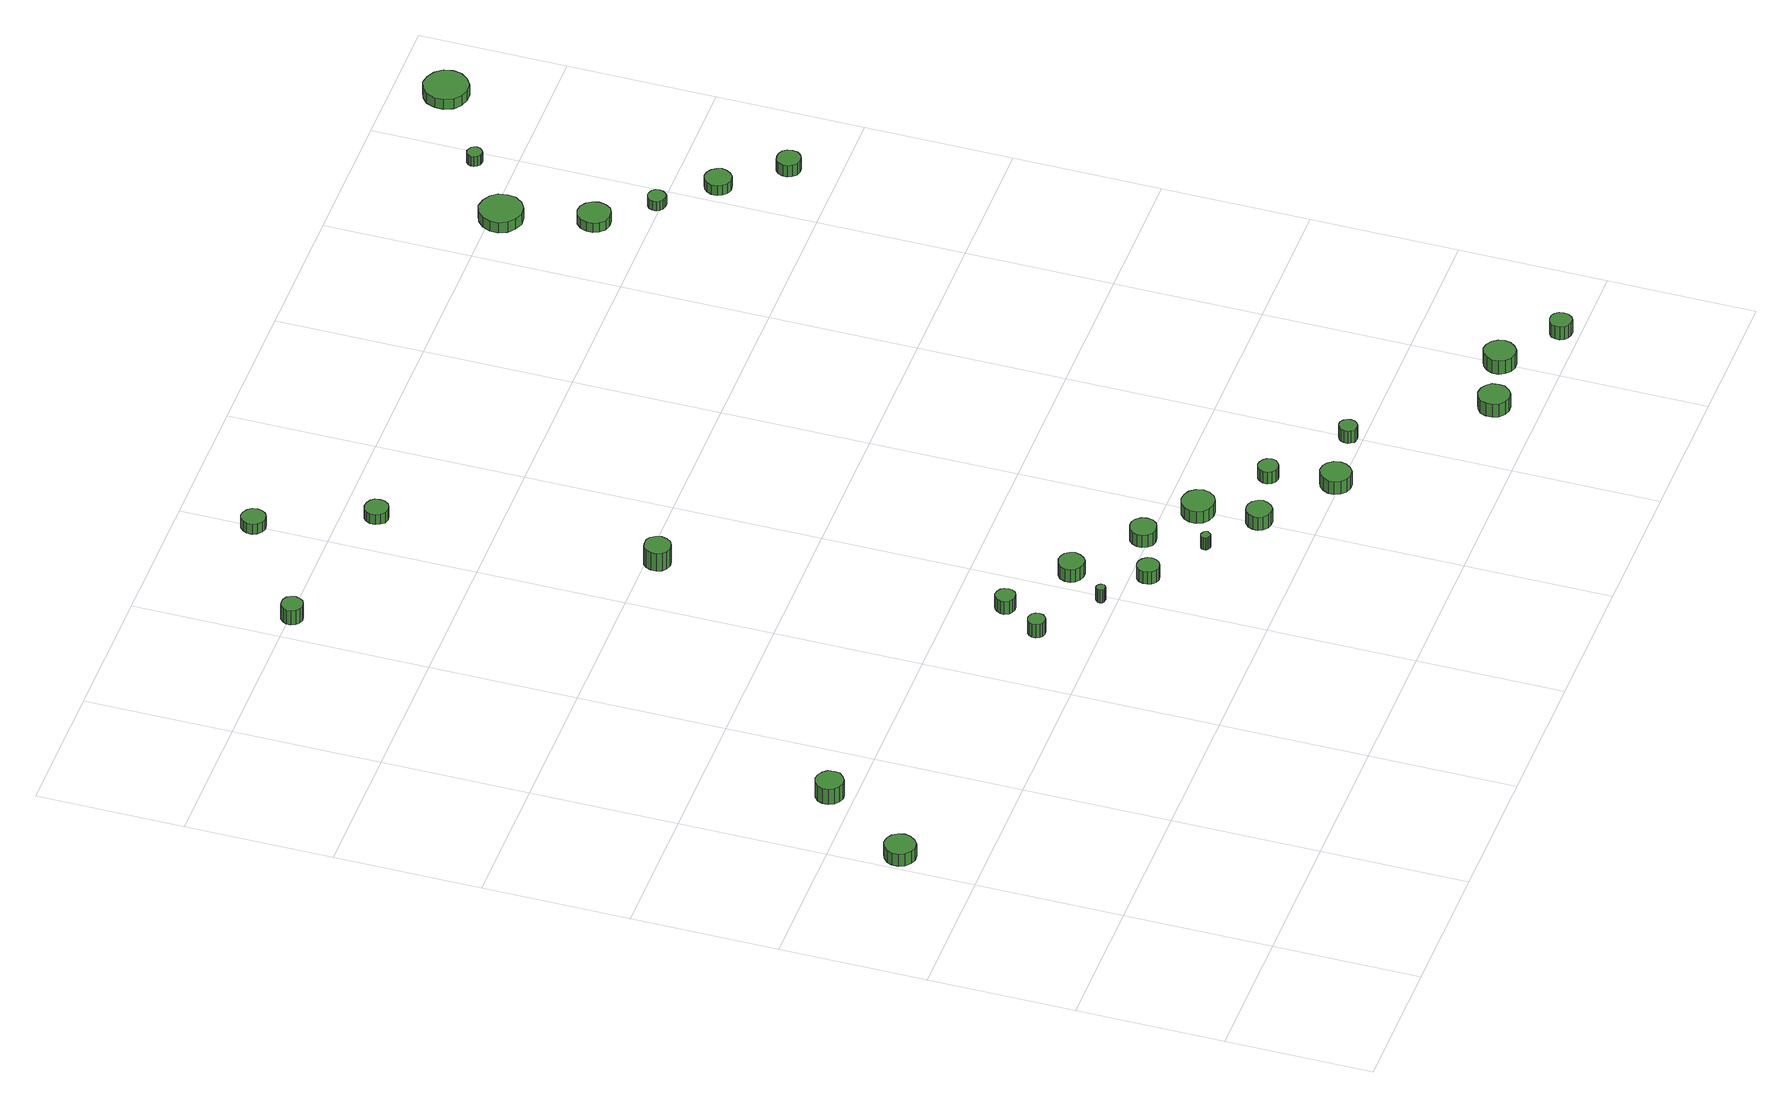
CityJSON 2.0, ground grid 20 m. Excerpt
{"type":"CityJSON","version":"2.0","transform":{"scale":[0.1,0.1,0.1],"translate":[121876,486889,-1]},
"CityObjects":{
"tree1":{"type":"SolitaryVegetationObject","attributes":{"function":"something"},"geometry":[{"type":"MultiSurface","lod":"1","boundaries":[[[0,1,2,3,4,5,6,7,8,9,10,11,12,13,14]],[[15,16,17,18,19,20,21,22,23,24,25,26,27,28,29]],[[0,29,28,1]],[[1,28,27,2]],[[2,27,26,3]],[[3,26,25,4]],[[4,25,24,5]],[[5,24,23,6]],[[6,23,22,7]],[[7,22,21,8]],[[8,21,20,9]],[[9,20,19,10]],[[10,19,18,11]],[[11,18,17,12]],[[12,17,16,13]],[[13,16,15,14]],[[14,15,29,0]]]}]},
"tree2":{"type":"SolitaryVegetationObject","attributes":{"function":"something"},"geometry":[{"type":"MultiSurface","lod":"1","boundaries":[[[30,31,32,33,34,35,36,37,38,39,40,41,42,43,44]],[[45,46,47,48,49,50,51,52,53,54,55,56,57,58,59]],[[30,59,58,31]],[[31,58,57,32]],[[32,57,56,33]],[[33,56,55,34]],[[34,55,54,35]],[[35,54,53,36]],[[36,53,52,37]],[[37,52,51,38]],[[38,51,50,39]],[[39,50,49,40]],[[40,49,48,41]],[[41,48,47,42]],[[42,47,46,43]],[[43,46,45,44]],[[44,45,59,30]]]}]},
"tree3":{"type":"SolitaryVegetationObject","attributes":{"function":"something"},"geometry":[{"type":"MultiSurface","lod":"1","boundaries":[[[60,61,62,63,64,65,66,67,68,69,70,71,72,73,74]],[[75,76,77,78,79,80,81,82,83,84,85,86,87,88,89]],[[60,89,88,61]],[[61,88,87,62]],[[62,87,86,63]],[[63,86,85,64]],[[64,85,84,65]],[[65,84,83,66]],[[66,83,82,67]],[[67,82,81,68]],[[68,81,80,69]],[[69,80,79,70]],[[70,79,78,71]],[[71,78,77,72]],[[72,77,76,73]],[[73,76,75,74]],[[74,75,89,60]]]}]},
"tree4":{"type":"SolitaryVegetationObject","attributes":{"function":"something"},"geometry":[{"type":"MultiSurface","lod":"1","boundaries":[[[90,91,92,93,94,95,96,97,98,99,100,101,102,103,104]],[[105,106,107,108,109,110,111,112,113,114,115,116,117,118,119]],[[90,119,118,91]],[[91,118,117,92]],[[92,117,116,93]],[[93,116,115,94]],[[94,115,114,95]],[[95,114,113,96]],[[96,113,112,97]],[[97,112,111,98]],[[98,111,110,99]],[[99,110,109,100]],[[100,109,108,101]],[[101,108,107,102]],[[102,107,106,103]],[[103,106,105,104]],[[104,105,119,90]]]}]},
"tree5":{"type":"SolitaryVegetationObject","attributes":{"function":"something"},"geometry":[{"type":"MultiSurface","lod":"1","boundaries":[[[120,121,122,123,124,125,126,127,128,129,130,131,132,133,134]],[[135,136,137,138,139,140,141,142,143,144,145,146,147,148,149]],[[120,149,148,121]],[[121,148,147,122]],[[122,147,146,123]],[[123,146,145,124]],[[124,145,144,125]],[[125,144,143,126]],[[126,143,142,127]],[[127,142,141,128]],[[128,141,140,129]],[[129,140,139,130]],[[130,139,138,131]],[[131,138,137,132]],[[132,137,136,133]],[[133,136,135,134]],[[134,135,149,120]]]}]},
"tree6":{"type":"SolitaryVegetationObject","attributes":{"function":"something"},"geometry":[{"type":"MultiSurface","lod":"1","boundaries":[[[150,151,152,153,154,155,156,157,158,159,160,161,162,163,164]],[[165,166,167,168,169,170,171,172,173,174,175,176,177,178,179]],[[150,179,178,151]],[[151,178,177,152]],[[152,177,176,153]],[[153,176,175,154]],[[154,175,174,155]],[[155,174,173,156]],[[156,173,172,157]],[[157,172,171,158]],[[158,171,170,159]],[[159,170,169,160]],[[160,169,168,161]],[[161,168,167,162]],[[162,167,166,163]],[[163,166,165,164]],[[164,165,179,150]]]}]},
"tree7":{"type":"SolitaryVegetationObject","attributes":{"function":"something"},"geometry":[{"type":"MultiSurface","lod":"1","boundaries":[[[180,181,182,183,184,185,186,187,188,189,190,191,192,193,194]],[[195,196,197,198,199,200,201,202,203,204,205,206,207,208,209]],[[180,209,208,181]],[[181,208,207,182]],[[182,207,206,183]],[[183,206,205,184]],[[184,205,204,185]],[[185,204,203,186]],[[186,203,202,187]],[[187,202,201,188]],[[188,201,200,189]],[[189,200,199,190]],[[190,199,198,191]],[[191,198,197,192]],[[192,197,196,193]],[[193,196,195,194]],[[194,195,209,180]]]}]},
"tree8":{"type":"SolitaryVegetationObject","attributes":{"function":"something"},"geometry":[{"type":"MultiSurface","lod":"1","boundaries":[[[210,211,212,213,214,215,216,217,218,219,220,221,222,223,224]],[[225,226,227,228,229,230,231,232,233,234,235,236,237,238,239]],[[210,239,238,211]],[[211,238,237,212]],[[212,237,236,213]],[[213,236,235,214]],[[214,235,234,215]],[[215,234,233,216]],[[216,233,232,217]],[[217,232,231,218]],[[218,231,230,219]],[[219,230,229,220]],[[220,229,228,221]],[[221,228,227,222]],[[222,227,226,223]],[[223,226,225,224]],[[224,225,239,210]]]}]},
"tree9":{"type":"SolitaryVegetationObject","attributes":{"function":"something"},"geometry":[{"type":"MultiSurface","lod":"1","boundaries":[[[240,241,242,243,244,245,246,247,248,249,250,251,252,253,254]],[[255,256,257,258,259,260,261,262,263,264,265,266,267,268,269]],[[240,269,268,241]],[[241,268,267,242]],[[242,267,266,243]],[[243,266,265,244]],[[244,265,264,245]],[[245,264,263,246]],[[246,263,262,247]],[[247,262,261,248]],[[248,261,260,249]],[[249,260,259,250]],[[250,259,258,251]],[[251,258,257,252]],[[252,257,256,253]],[[253,256,255,254]],[[254,255,269,240]]]}]},
"tree10":{"type":"SolitaryVegetationObject","attributes":{"function":"something"},"geometry":[{"type":"MultiSurface","lod":"1","boundaries":[[[270,271,272,273,274,275,276,277,278,279,280,281,282,283,284]],[[285,286,287,288,289,290,291,292,293,294,295,296,297,298,299]],[[270,299,298,271]],[[271,298,297,272]],[[272,297,296,273]],[[273,296,295,274]],[[274,295,294,275]],[[275,294,293,276]],[[276,293,292,277]],[[277,292,291,278]],[[278,291,290,279]],[[279,290,289,280]],[[280,289,288,281]],[[281,288,287,282]],[[282,287,286,283]],[[283,286,285,284]],[[284,285,299,270]]]}]},
"tree11":{"type":"SolitaryVegetationObject","attributes":{"function":"something"},"geometry":[{"type":"MultiSurface","lod":"1","boundaries":[[[300,301,302,303,304,305,306,307,308,309,310,311,312,313,314]],[[315,316,317,318,319,320,321,322,323,324,325,326,327,328,329]],[[300,329,328,301]],[[301,328,327,302]],[[302,327,326,303]],[[303,326,325,304]],[[304,325,324,305]],[[305,324,323,306]],[[306,323,322,307]],[[307,322,321,308]],[[308,321,320,309]],[[309,320,319,310]],[[310,319,318,311]],[[311,318,317,312]],[[312,317,316,313]],[[313,316,315,314]],[[314,315,329,300]]]}]},
"tree12":{"type":"SolitaryVegetationObject","attributes":{"function":"something"},"geometry":[{"type":"MultiSurface","lod":"1","boundaries":[[[330,331,332,333,334,335,336,337,338,339,340,341,342,343,344]],[[345,346,347,348,349,350,351,352,353,354,355,356,357,358,359]],[[330,359,358,331]],[[331,358,357,332]],[[332,357,356,333]],[[333,356,355,334]],[[334,355,354,335]],[[335,354,353,336]],[[336,353,352,337]],[[337,352,351,338]],[[338,351,350,339]],[[339,350,349,340]],[[340,349,348,341]],[[341,348,347,342]],[[342,347,346,343]],[[343,346,345,344]],[[344,345,359,330]]]}]},
"tree13":{"type":"SolitaryVegetationObject","attributes":{"function":"something"},"geometry":[{"type":"MultiSurface","lod":"1","boundaries":[[[360,361,362,363,364,365,366,367,368,369,370,371,372,373,374]],[[375,376,377,378,379,380,381,382,383,384,385,386,387,388,389]],[[360,389,388,361]],[[361,388,387,362]],[[362,387,386,363]],[[363,386,385,364]],[[364,385,384,365]],[[365,384,383,366]],[[366,383,382,367]],[[367,382,381,368]],[[368,381,380,369]],[[369,380,379,370]],[[370,379,378,371]],[[371,378,377,372]],[[372,377,376,373]],[[373,376,375,374]],[[374,375,389,360]]]}]},
"tree14":{"type":"SolitaryVegetationObject","attributes":{"function":"something"},"geometry":[{"type":"MultiSurface","lod":"1","boundaries":[[[390,391,392,393,394,395,396,397,398,399,400,401,402,403,404]],[[405,406,407,408,409,410,411,412,413,414,415,416,417,418,419]],[[390,419,418,391]],[[391,418,417,392]],[[392,417,416,393]],[[393,416,415,394]],[[394,415,414,395]],[[395,414,413,396]],[[396,413,412,397]],[[397,412,411,398]],[[398,411,410,399]],[[399,410,409,400]],[[400,409,408,401]],[[401,408,407,402]],[[402,407,406,403]],[[403,406,405,404]],[[404,405,419,390]]]}]},
"tree15":{"type":"SolitaryVegetationObject","attributes":{"function":"something"},"geometry":[{"type":"MultiSurface","lod":"1","boundaries":[[[420,421,422,423,424,425,426,427,428,429,430,431,432,433,434]],[[435,436,437,438,439,440,441,442,443,444,445,446,447,448,449]],[[420,449,448,421]],[[421,448,447,422]],[[422,447,446,423]],[[423,446,445,424]],[[424,445,444,425]],[[425,444,443,426]],[[426,443,442,427]],[[427,442,441,428]],[[428,441,440,429]],[[429,440,439,430]],[[430,439,438,431]],[[431,438,437,432]],[[432,437,436,433]],[[433,436,435,434]],[[434,435,449,420]]]}]},
"tree16":{"type":"SolitaryVegetationObject","attributes":{"function":"something"},"geometry":[{"type":"MultiSurface","lod":"1","boundaries":[[[450,451,452,453,454,455,456,457,458,459,460,461,462,463,464]],[[465,466,467,468,469,470,471,472,473,474,475,476,477,478,479]],[[450,479,478,451]],[[451,478,477,452]],[[452,477,476,453]],[[453,476,475,454]],[[454,475,474,455]],[[455,474,473,456]],[[456,473,472,457]],[[457,472,471,458]],[[458,471,470,459]],[[459,470,469,460]],[[460,469,468,461]],[[461,468,467,462]],[[462,467,466,463]],[[463,466,465,464]],[[464,465,479,450]]]}]},
"tree17":{"type":"SolitaryVegetationObject","attributes":{"function":"something"},"geometry":[{"type":"MultiSurface","lod":"1","boundaries":[[[480,481,482,483,484,485,486,487,488,489,490,491,492,493,494]],[[495,496,497,498,499,500,501,502,503,504,505,506,507,508,509]],[[480,509,508,481]],[[481,508,507,482]],[[482,507,506,483]],[[483,506,505,484]],[[484,505,504,485]],[[485,504,503,486]],[[486,503,502,487]],[[487,502,501,488]],[[488,501,500,489]],[[489,500,499,490]],[[490,499,498,491]],[[491,498,497,492]],[[492,497,496,493]],[[493,496,495,494]],[[494,495,509,480]]]}]},
"tree18":{"type":"SolitaryVegetationObject","attributes":{"function":"something"},"geometry":[{"type":"MultiSurface","lod":"1","boundaries":[[[510,511,512,513,514,515,516,517,518,519,520,521,522,523,524]],[[525,526,527,528,529,530,531,532,533,534,535,536,537,538,539]],[[510,539,538,511]],[[511,538,537,512]],[[512,537,536,513]],[[513,536,535,514]],[[514,535,534,515]],[[515,534,533,516]],[[516,533,532,517]],[[517,532,531,518]],[[518,531,530,519]],[[519,530,529,520]],[[520,529,528,521]],[[521,528,527,522]],[[522,527,526,523]],[[523,526,525,524]],[[524,525,539,510]]]}]},
"tree19":{"type":"SolitaryVegetationObject","attributes":{"function":"something"},"geometry":[{"type":"MultiSurface","lod":"1","boundaries":[[[540,541,542,543,544,545,546,547,548,549,550,551,552,553,554]],[[555,556,557,558,559,560,561,562,563,564,565,566,567,568,569]],[[540,569,568,541]],[[541,568,567,542]],[[542,567,566,543]],[[543,566,565,544]],[[544,565,564,545]],[[545,564,563,546]],[[546,563,562,547]],[[547,562,561,548]],[[548,561,560,549]],[[549,560,559,550]],[[550,559,558,551]],[[551,558,557,552]],[[552,557,556,553]],[[553,556,555,554]],[[554,555,569,540]]]}]},
"tree20":{"type":"SolitaryVegetationObject","attributes":{"function":"something"},"geometry":[{"type":"MultiSurface","lod":"1","boundaries":[[[570,571,572,573,574,575,576,577,578,579,580,581,582,583,584]],[[585,586,587,588,589,590,591,592,593,594,595,596,597,598,599]],[[570,599,598,571]],[[571,598,597,572]],[[572,597,596,573]],[[573,596,595,574]],[[574,595,594,575]],[[575,594,593,576]],[[576,593,592,577]],[[577,592,591,578]],[[578,591,590,579]],[[579,590,589,580]],[[580,589,588,581]],[[581,588,587,582]],[[582,587,586,583]],[[583,586,585,584]],[[584,585,599,570]]]}]},
"tree21":{"type":"SolitaryVegetationObject","attributes":{"function":"something"},"geometry":[{"type":"MultiSurface","lod":"1","boundaries":[[[600,601,602,603,604,605,606,607,608,609,610,611,612,613,614]],[[615,616,617,618,619,620,621,622,623,624,625,626,627,628,629]],[[600,629,628,601]],[[601,628,627,602]],[[602,627,626,603]],[[603,626,625,604]],[[604,625,624,605]],[[605,624,623,606]],[[606,623,622,607]],[[607,622,621,608]],[[608,621,620,609]],[[609,620,619,610]],[[610,619,618,611]],[[611,618,617,612]],[[612,617,616,613]],[[613,616,615,614]],[[614,615,629,600]]]}]},
"tree22":{"type":"SolitaryVegetationObject","attributes":{"function":"something"},"geometry":[{"type":"MultiSurface","lod":"1","boundaries":[[[630,631,632,633,634,635,636,637,638,639,640,641,642,643,644]],[[645,646,647,648,649,650,651,652,653,654,655,656,657,658,659]],[[630,659,658,631]],[[631,658,657,632]],[[632,657,656,633]],[[633,656,655,634]],[[634,655,654,635]],[[635,654,653,636]],[[636,653,652,637]],[[637,652,651,638]],[[638,651,650,639]],[[639,650,649,640]],[[640,649,648,641]],[[641,648,647,642]],[[642,647,646,643]],[[643,646,645,644]],[[644,645,659,630]]]}]},
"tree23":{"type":"SolitaryVegetationObject","attributes":{"function":"something"},"geometry":[{"type":"MultiSurface","lod":"1","boundaries":[[[660,661,662,663,664,665,666,667,668,669,670,671,672,673,674]],[[675,676,677,678,679,680,681,682,683,684,685,686,687,688,689]],[[660,689,688,661]],[[661,688,687,662]],[[662,687,686,663]],[[663,686,685,664]],[[664,685,684,665]],[[665,684,683,666]],[[666,683,682,667]],[[667,682,681,668]],[[668,681,680,669]],[[669,680,679,670]],[[670,679,678,671]],[[671,678,677,672]],[[672,677,676,673]],[[673,676,675,674]],[[674,675,689,660]]]}]},
"tree24":{"type":"SolitaryVegetationObject","attributes":{"function":"something"},"geometry":[{"type":"MultiSurface","lod":"1","boundaries":[[[690,691,692,693,694,695,696,697,698,699,700,701,702,703,704]],[[705,706,707,708,709,710,711,712,713,714,715,716,717,718,719]],[[690,719,718,691]],[[691,718,717,692]],[[692,717,716,693]],[[693,716,715,694]],[[694,715,714,695]],[[695,714,713,696]],[[696,713,712,697]],[[697,712,711,698]],[[698,711,710,699]],[[699,710,709,700]],[[700,709,708,701]],[[701,708,707,702]],[[702,707,706,703]],[[703,706,705,704]],[[704,705,719,690]]]}]},
"tree25":{"type":"SolitaryVegetationObject","attributes":{"function":"something"},"geometry":[{"type":"MultiSurface","lod":"1","boundaries":[[[720,721,722,723,724,725,726,727,728,729,730,731,732,733,734]],[[735,736,737,738,739,740,741,742,743,744,745,746,747,748,749]],[[720,749,748,721]],[[721,748,747,722]],[[722,747,746,723]],[[723,746,745,724]],[[724,745,744,725]],[[725,744,743,726]],[[726,743,742,727]],[[727,742,741,728]],[[728,741,740,729]],[[729,740,739,730]],[[730,739,738,731]],[[731,738,737,732]],[[732,737,736,733]],[[733,736,735,734]],[[734,735,749,720]]]}]},
"tree26":{"type":"SolitaryVegetationObject","attributes":{"function":"something"},"geometry":[{"type":"MultiSurface","lod":"1","boundaries":[[[750,751,752,753,754,755,756,757,758,759,760,761,762,763,764]],[[765,766,767,768,769,770,771,772,773,774,775,776,777,778,779]],[[750,779,778,751]],[[751,778,777,752]],[[752,777,776,753]],[[753,776,775,754]],[[754,775,774,755]],[[755,774,773,756]],[[756,773,772,757]],[[757,772,771,758]],[[758,771,770,759]],[[759,770,769,760]],[[760,769,768,761]],[[761,768,767,762]],[[762,767,766,763]],[[763,766,765,764]],[[764,765,779,750]]]}]},
"tree27":{"type":"SolitaryVegetationObject","attributes":{"function":"something"},"geometry":[{"type":"MultiSurface","lod":"1","boundaries":[[[780,781,782,783,784,785,786,787,788,789,790,791,792,793,794]],[[795,796,797,798,799,800,801,802,803,804,805,806,807,808,809]],[[780,809,808,781]],[[781,808,807,782]],[[782,807,806,783]],[[783,806,805,784]],[[784,805,804,785]],[[785,804,803,786]],[[786,803,802,787]],[[787,802,801,788]],[[788,801,800,789]],[[789,800,799,790]],[[790,799,798,791]],[[791,798,797,792]],[[792,797,796,793]],[[793,796,795,794]],[[794,795,809,780]]]}]},
"tree28":{"type":"SolitaryVegetationObject","attributes":{"function":"something"},"geometry":[{"type":"MultiSurface","lod":"1","boundaries":[[[810,811,812,813,814,815,816,817,818,819,820,821,822,823,824]],[[825,826,827,828,829,830,831,832,833,834,835,836,837,838,839]],[[810,839,838,811]],[[811,838,837,812]],[[812,837,836,813]],[[813,836,835,814]],[[814,835,834,815]],[[815,834,833,816]],[[816,833,832,817]],[[817,832,831,818]],[[818,831,830,819]],[[819,830,829,820]],[[820,829,828,821]],[[821,828,827,822]],[[822,827,826,823]],[[823,826,825,824]],[[824,825,839,810]]]}]}
},
"vertices":[
[45,509,30],[43,518,30],[38,525,30],[31,529,30],[22,530,30],[14,527,30],[7,521,30],[4,514,30],[4,505,30],[7,497,30],[14,491,30],[22,488,30],[31,489,30],[38,494,30],[43,501,30],[43,501,10],[38,494,10],[31,489,10],[22,488,10],[14,491,10],[7,497,10],[4,505,10],[4,514,10],[7,521,10],[14,527,10],[22,530,10],[31,529,10],[38,525,10],[43,518,10],[45,509,10],
[130,632,36],[129,640,36],[124,646,36],[117,650,36],[110,651,36],[102,648,36],[96,643,36],[93,636,36],[93,628,36],[96,621,36],[102,616,36],[110,613,36],[117,614,36],[124,618,36],[129,624,36],[129,624,11],[124,618,11],[117,614,11],[110,613,11],[102,616,11],[96,621,11],[93,628,11],[93,636,11],[96,643,11],[102,648,11],[110,651,11],[117,650,11],[124,646,11],[129,640,11],[130,632,11],
[514,479,34],[513,484,34],[510,488,34],[506,490,34],[501,491,34],[496,489,34],[493,486,34],[491,482,34],[491,477,34],[493,472,34],[496,469,34],[501,468,34],[506,468,34],[510,471,34],[513,474,34],[513,474,12],[510,471,12],[506,468,12],[501,468,12],[496,469,12],[493,472,12],[491,477,12],[491,482,12],[493,486,12],[496,489,12],[501,491,12],[506,490,12],[510,488,12],[513,484,12],[514,479,12],
[255,1397,33],[253,1403,33],[250,1408,33],[244,1411,33],[238,1411,33],[233,1410,33],[228,1405,33],[225,1400,33],[225,1394,33],[228,1388,33],[233,1384,33],[238,1382,33],[244,1383,33],[250,1386,33],[253,1391,33],[253,1391,10],[250,1386,10],[244,1383,10],[238,1382,10],[233,1384,10],[228,1388,10],[225,1394,10],[225,1400,10],[228,1405,10],[233,1410,10],[238,1411,10],[244,1411,10],[250,1408,10],[253,1403,10],[255,1397,10],
[550,532,33],[549,538,33],[546,542,33],[541,545,33],[535,546,33],[530,544,33],[526,540,33],[523,535,33],[523,530,33],[526,524,33],[530,521,33],[535,519,33],[541,520,33],[546,522,33],[549,527,33],[549,527,12],[546,522,12],[541,520,12],[535,519,12],[530,521,12],[526,524,12],[523,530,12],[523,535,12],[526,540,12],[530,544,12],[535,546,12],[541,545,12],[546,542,12],[549,538,12],[550,532,12],
[595,421,33],[595,423,33],[593,425,33],[591,427,33],[588,427,33],[586,426,33],[584,424,33],[583,422,33],[583,420,33],[584,417,33],[586,415,33],[588,415,33],[591,415,33],[593,416,33],[595,418,33],[595,418,12],[593,416,12],[591,415,12],[588,415,12],[586,415,12],[584,417,12],[583,420,12],[583,422,12],[584,424,12],[586,426,12],[588,427,12],[591,427,12],[593,425,12],[595,423,12],[595,421,12],
[666,377,32],[665,383,32],[661,388,32],[656,391,32],[650,392,32],[644,390,32],[639,386,32],[637,380,32],[637,374,32],[639,368,32],[644,364,32],[650,362,32],[656,363,32],[661,366,32],[665,371,32],[665,371,12],[661,366,12],[656,363,12],[650,362,12],[644,364,12],[639,368,12],[637,374,12],[637,380,12],[639,386,12],[644,390,12],[650,392,12],[656,391,12],[661,388,12],[665,383,12],[666,377,12],
[645,473,33],[643,480,33],[639,486,33],[633,489,33],[626,490,33],[619,488,33],[613,483,33],[610,476,33],[610,469,33],[613,463,33],[619,458,33],[626,456,33],[633,456,33],[639,460,33],[643,466,33],[643,466,12],[639,460,12],[633,456,12],[626,456,12],[619,458,12],[613,463,12],[610,469,12],[610,476,12],[613,483,12],[619,488,12],[626,490,12],[633,489,12],[639,486,12],[643,480,12],[645,473,12],
[505,985,40],[503,992,40],[499,998,40],[493,1002,40],[485,1002,40],[478,1000,40],[473,995,40],[470,988,40],[470,981,40],[473,974,40],[478,969,40],[485,967,40],[493,968,40],[499,971,40],[503,977,40],[503,977,11],[499,971,11],[493,968,11],[485,967,11],[478,969,11],[473,974,11],[470,981,11],[470,988,11],[473,995,11],[478,1000,11],[485,1002,11],[493,1002,11],[499,998,11],[503,992,11],[505,985,11],
[738,325,32],[737,328,32],[736,330,32],[733,331,32],[731,332,32],[728,331,32],[726,329,32],[725,327,32],[725,324,32],[726,322,32],[728,320,32],[731,319,32],[733,319,32],[736,321,32],[737,323,32],[737,323,12],[736,321,12],[733,319,12],[731,319,12],[728,320,12],[726,322,12],[725,324,12],[725,327,12],[726,329,12],[728,331,12],[731,332,12],[733,331,12],[736,330,12],[737,328,12],[738,325,12],
[740,407,32],[739,414,32],[734,420,32],[728,424,32],[720,424,32],[713,422,32],[708,417,32],[705,410,32],[705,403,32],[708,396,32],[713,391,32],[720,389,32],[728,390,32],[734,393,32],[739,399,32],[739,399,12],[734,393,12],[728,390,12],[720,389,12],[713,391,12],[708,396,12],[705,403,12],[705,410,12],[708,417,12],[713,422,12],[720,424,12],[728,424,12],[734,420,12],[739,414,12],[740,407,12],
[416,1500,25],[415,1507,25],[411,1512,25],[405,1516,25],[398,1517,25],[392,1515,25],[387,1510,25],[384,1504,25],[384,1497,25],[387,1491,25],[392,1486,25],[398,1484,25],[405,1485,25],[411,1488,25],[415,1494,25],[415,1494,9],[411,1488,9],[405,1485,9],[398,1484,9],[392,1486,9],[387,1491,9],[384,1497,9],[384,1504,9],[387,1510,9],[392,1515,9],[398,1517,9],[405,1516,9],[411,1512,9],[415,1507,9],[416,1500,9],
[482,1356,25],[481,1363,25],[477,1368,25],[471,1371,25],[465,1372,25],[458,1370,25],[454,1366,25],[451,1360,25],[451,1353,25],[454,1347,25],[458,1342,25],[465,1340,25],[471,1341,25],[477,1344,25],[481,1350,25],[481,1350,9],[477,1344,9],[471,1341,9],[465,1340,9],[458,1342,9],[454,1347,9],[451,1353,9],[451,1360,9],[454,1366,9],[458,1370,9],[465,1372,9],[471,1371,9],[477,1368,9],[481,1363,9],[482,1356,9],
[818,276,33],[816,283,33],[812,289,33],[806,292,33],[799,293,33],[792,291,33],[786,286,33],[783,279,33],[783,272,33],[786,266,33],[792,261,33],[799,259,33],[806,259,33],[812,263,33],[816,269,33],[816,269,12],[812,263,12],[806,259,12],[799,259,12],[792,261,12],[786,266,12],[783,272,12],[783,279,12],[786,286,12],[792,291,12],[799,293,12],[806,292,12],[812,289,12],[816,283,12],[818,276,12],
[817,356,31],[815,365,31],[809,373,31],[801,377,31],[792,378,31],[783,375,31],[776,369,31],[772,361,31],[772,351,31],[776,343,31],[783,337,31],[792,334,31],[801,335,31],[809,339,31],[815,347,31],[815,347,12],[809,339,12],[801,335,12],[792,334,12],[783,337,12],[776,343,12],[772,351,12],[772,361,12],[776,369,12],[783,375,12],[792,378,12],[801,377,12],[809,373,12],[815,365,12],[817,356,12],
[922,205,33],[920,214,33],[915,221,33],[908,225,33],[899,226,33],[891,223,33],[885,217,33],[881,209,33],[881,201,33],[885,193,33],[891,187,33],[899,184,33],[908,185,33],[915,190,33],[920,197,33],[920,197,12],[915,190,12],[908,185,12],[899,184,12],[891,187,12],[885,193,12],[881,201,12],[881,209,12],[885,217,12],[891,223,12],[899,226,12],[908,225,12],[915,221,12],[920,214,12],[922,205,12],
[903,292,31],[902,298,31],[898,302,31],[893,305,31],[888,306,31],[882,304,31],[878,300,31],[875,295,31],[875,289,31],[878,284,31],[882,280,31],[888,278,31],[893,279,31],[898,282,31],[902,286,31],[902,286,12],[898,282,12],[893,279,12],[888,278,12],[882,280,12],[878,284,12],[875,289,12],[875,295,12],[878,300,12],[882,304,12],[888,306,12],[893,305,12],[898,302,12],[902,298,12],[903,292,12],
[1008,219,32],[1007,224,32],[1004,228,32],[999,231,32],[994,231,32],[989,229,32],[986,226,32],[984,221,32],[984,216,32],[986,212,32],[989,208,32],[994,207,32],[999,207,32],[1004,210,32],[1007,214,32],[1007,214,12],[1004,210,12],[999,207,12],[994,207,12],[989,208,12],[986,212,12],[984,216,12],[984,221,12],[986,226,12],[989,229,12],[994,231,12],[999,231,12],[1004,228,12],[1007,224,12],[1008,219,12],
[1133,60,32],[1132,69,32],[1126,76,32],[1119,80,32],[1110,81,32],[1102,78,32],[1095,73,32],[1092,65,32],[1092,56,32],[1095,48,32],[1102,42,32],[1110,39,32],[1119,40,32],[1126,44,32],[1132,52,32],[1132,52,11],[1126,44,11],[1119,40,11],[1110,39,11],[1102,42,11],[1095,48,11],[1092,56,11],[1092,65,11],[1095,73,11],[1102,78,11],[1110,81,11],[1119,80,11],[1126,76,11],[1132,69,11],[1133,60,11],
[1218,80,33],[1216,88,33],[1211,95,33],[1203,100,33],[1195,101,33],[1186,98,33],[1180,92,33],[1176,84,33],[1176,75,33],[1180,67,33],[1186,61,33],[1195,58,33],[1203,59,33],[1211,64,33],[1216,71,33],[1216,71,11],[1211,64,11],[1203,59,11],[1195,58,11],[1186,61,11],[1180,67,11],[1176,75,11],[1176,84,11],[1180,92,11],[1186,98,11],[1195,101,11],[1203,100,11],[1211,95,11],[1216,88,11],[1218,80,11],
[1295,25,32],[1294,31,32],[1290,36,32],[1285,39,32],[1279,39,32],[1273,37,32],[1268,33,32],[1266,28,32],[1266,21,32],[1268,16,32],[1273,12,32],[1279,10,32],[1285,10,32],[1290,13,32],[1294,18,32],[1294,18,11],[1290,13,11],[1285,10,11],[1279,10,11],[1273,12,11],[1268,16,11],[1266,21,11],[1266,28,11],[1268,33,11],[1273,37,11],[1279,39,11],[1285,39,11],[1290,36,11],[1294,31,11],[1295,25,11],
[1136,1272,24],[1134,1281,24],[1129,1288,24],[1121,1293,24],[1112,1294,24],[1103,1291,24],[1096,1285,24],[1093,1276,24],[1093,1267,24],[1096,1259,24],[1103,1253,24],[1112,1250,24],[1121,1251,24],[1129,1255,24],[1134,1263,24],[1134,1263,9],[1129,1255,9],[1121,1251,9],[1112,1250,9],[1103,1253,9],[1096,1259,9],[1093,1267,9],[1093,1276,9],[1096,1285,9],[1103,1291,9],[1112,1294,9],[1121,1293,9],[1129,1288,9],[1134,1281,9],[1136,1272,9],
[1113,1388,25],[1111,1400,25],[1104,1409,25],[1093,1415,25],[1081,1417,25],[1070,1413,25],[1061,1405,25],[1056,1394,25],[1056,1382,25],[1061,1371,25],[1070,1363,25],[1081,1359,25],[1093,1360,25],[1104,1366,25],[1111,1376,25],[1111,1376,8],[1104,1366,8],[1093,1360,8],[1081,1359,8],[1070,1363,8],[1061,1371,8],[1056,1382,8],[1056,1394,8],[1061,1405,8],[1070,1413,8],[1081,1417,8],[1093,1415,8],[1104,1409,8],[1111,1400,8],[1113,1388,8],
[1183,1206,24],[1182,1211,24],[1179,1215,24],[1175,1217,24],[1170,1218,24],[1165,1216,24],[1161,1213,24],[1159,1208,24],[1159,1203,24],[1161,1199,24],[1165,1195,24],[1170,1194,24],[1175,1194,24],[1179,1197,24],[1182,1201,24],[1182,1201,9],[1179,1197,9],[1175,1194,9],[1170,1194,9],[1165,1195,9],[1161,1199,9],[1159,1203,9],[1159,1208,9],[1161,1213,9],[1165,1216,9],[1170,1218,9],[1175,1217,9],[1179,1215,9],[1182,1211,9],[1183,1206,9],
[1247,1142,25],[1245,1149,25],[1241,1155,25],[1235,1159,25],[1227,1160,25],[1220,1157,25],[1215,1152,25],[1212,1146,25],[1212,1138,25],[1215,1132,25],[1220,1127,25],[1227,1124,25],[1235,1125,25],[1241,1129,25],[1245,1135,25],[1245,1135,9],[1241,1129,9],[1235,1125,9],[1227,1124,9],[1220,1127,9],[1215,1132,9],[1212,1138,9],[1212,1146,9],[1215,1152,9],[1220,1157,9],[1227,1160,9],[1235,1159,9],[1241,1155,9],[1245,1149,9],[1247,1142,9],
[1307,1067,27],[1306,1074,27],[1302,1079,27],[1296,1082,27],[1290,1083,27],[1283,1081,27],[1278,1077,27],[1275,1070,27],[1275,1064,27],[1278,1058,27],[1283,1053,27],[1290,1051,27],[1296,1052,27],[1302,1055,27],[1306,1060,27],[1306,1060,9],[1302,1055,9],[1296,1052,9],[1290,1051,9],[1283,1053,9],[1278,1058,9],[1275,1064,9],[1275,1070,9],[1278,1077,9],[1283,1081,9],[1290,1083,9],[1296,1082,9],[1302,1079,9],[1306,1074,9],[1307,1067,9],
[1193,1455,24],[1192,1459,24],[1190,1462,24],[1186,1464,24],[1182,1465,24],[1178,1464,24],[1175,1461,24],[1173,1457,24],[1173,1453,24],[1175,1449,24],[1178,1446,24],[1182,1445,24],[1186,1445,24],[1190,1448,24],[1192,1451,24],[1192,1451,8],[1190,1448,8],[1186,1445,8],[1182,1445,8],[1178,1446,8],[1175,1449,8],[1173,1453,8],[1173,1457,8],[1175,1461,8],[1178,1464,8],[1182,1465,8],[1186,1464,8],[1190,1462,8],[1192,1459,8],[1193,1455,8],
[1329,1531,24],[1327,1543,24],[1319,1553,24],[1308,1559,24],[1296,1561,24],[1284,1557,24],[1275,1549,24],[1270,1537,24],[1270,1525,24],[1275,1513,24],[1284,1505,24],[1296,1501,24],[1308,1502,24],[1319,1509,24],[1327,1519,24],[1327,1519,8],[1319,1509,8],[1308,1502,8],[1296,1501,8],[1284,1505,8],[1275,1513,8],[1270,1525,8],[1270,1537,8],[1275,1549,8],[1284,1557,8],[1296,1561,8],[1308,1559,8],[1319,1553,8],[1327,1543,8],[1329,1531,8]
]}
